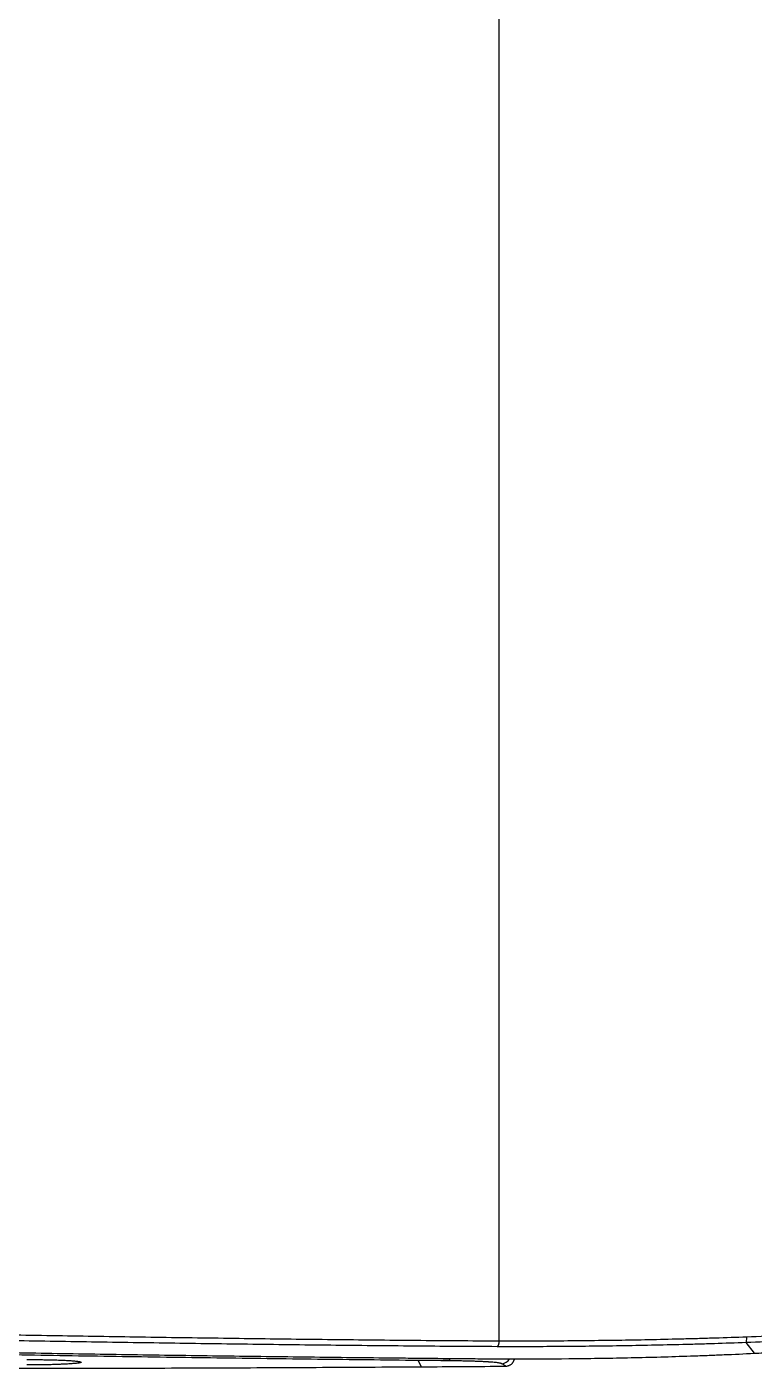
# Model space of a CAD drawing. Header units: millimetres. Extents: x -33000 to 294000, y 0 to 42408.
# Drawn here: x 181632.3 to 181755.7, y 15799.8 to 16027.4 of the extents above; entities that cross this region are included whole.
import ezdxf

# ---------------------------------------------------------------- set-up
doc = ezdxf.new("R2010")
doc.units = ezdxf.units.MM
doc.header["$LTSCALE"] = 50
doc.layers.add('arch', color=8, linetype='Continuous')

# ---------------------------------------------------------------- blocks, each defined once
blk = doc.blocks.new('A$C154C3404')
at = {"linetype": 'Continuous'}
for p, q in [((-352.48, 198.53), (-352.98, 199.6)), ((-408.12, 195.5), (-409.52, 197.31))]:
    blk.add_line(p, q, dxfattribs=at)
for centre, major_axis, ratio, start_param, end_param in [((-366.65, 197.58), (0.74, 1.3), 0.994967, 0.534249, 1.624058), ((-357.6, 197.08), (0.02, 1.5), 0.325966, 0.053503, 0.7703), ((-408.07, 194.5), (0.039, -0.999), 0.187894, 3.19007, 4.704965)]:
    blk.add_ellipse(centre, major_axis=major_axis, ratio=ratio, start_param=start_param, end_param=end_param, dxfattribs=at)
for points, knots in [([(-369.45, 198.25), (-372.71, 198.26), (-375.99, 198.24), (-382.59, 198.17), (-385.91, 198.11), (-392.59, 197.96), (-395.95, 197.86), (-400.17, 197.71), (-401.02, 197.68), (-402.71, 197.61), (-403.56, 197.58), (-406.11, 197.47), (-407.81, 197.4), (-409.52, 197.31)], [0, 0, 0, 0, 0.25, 0.25, 0.5, 0.5, 0.75, 0.75, 0.8125, 0.8125, 0.875, 0.875, 1, 1, 1, 1]), ([(-252.99, 196.56), (-262.7, 196.8), (-272.4, 196.99), (-286.96, 197.25), (-291.81, 197.33), (-301.51, 197.49), (-306.37, 197.56), (-316.07, 197.7), (-320.92, 197.76), (-330.63, 197.89), (-335.48, 197.94), (-342.76, 198.03), (-345.19, 198.05), (-348.83, 198.09), (-350.04, 198.1), (-352.46, 198.13), (-353.68, 198.14), (-357.32, 198.18), (-359.74, 198.2), (-363.38, 198.23), (-364.6, 198.24), (-367.02, 198.25), (-368.24, 198.25), (-369.45, 198.25)], [0, 0, 0, 0, 0.25, 0.25, 0.375, 0.375, 0.5, 0.5, 0.625, 0.625, 0.75, 0.75, 0.8125, 0.8125, 0.84375, 0.84375, 0.875, 0.875, 0.9375, 0.9375, 0.96875, 0.96875, 1, 1, 1, 1]), ([(-367.37, 199.48), (-367.47, 199.48), (-367.57, 199.47), (-367.69, 199.44), (-367.71, 199.44), (-367.76, 199.42), (-367.78, 199.42), (-367.85, 199.39), (-367.94, 199.36), (-368.03, 199.32), (-368.09, 199.28), (-368.11, 199.27), (-368.15, 199.24), (-368.17, 199.23), (-368.27, 199.16), (-368.35, 199.1), (-368.45, 199), (-368.48, 198.96), (-368.53, 198.9), (-368.54, 198.89), (-368.57, 198.85), (-368.59, 198.83), (-368.65, 198.73), (-368.7, 198.64), (-368.74, 198.53), (-368.75, 198.5), (-368.77, 198.46), (-368.78, 198.44), (-368.8, 198.37), (-368.81, 198.32), (-368.82, 198.26), (-368.82, 198.26), (-368.82, 198.25)], [0, 0, 0, 0, 0.14142, 0.14142, 0.176775, 0.176775, 0.21213, 0.21213, 0.28284, 0.35355, 0.35355, 0.388905, 0.388905, 0.424261, 0.424261, 0.565681, 0.565681, 0.636391, 0.636391, 0.671746, 0.671746, 0.707101, 0.707101, 0.848521, 0.848521, 0.883876, 0.883876, 0.919231, 0.919231, 0.989941, 0.989941, 1, 1, 1, 1]), ([(-367.37, 199.48), (-367.32, 199.45), (-367.26, 199.42), (-367.03, 199.28), (-366.85, 199.18), (-366.67, 199.08)], [0, 0, 0, 0, 0.241703, 0.241703, 1, 1, 1, 1]), ([(-366.67, 199.08), (-366.64, 199.06), (-366.6, 199.05), (-366.53, 199.03), (-366.48, 199.01), (-366.43, 199), (-366.4, 198.99), (-366.38, 198.99), (-366.29, 198.97), (-366.2, 198.96), (-366.01, 198.93), (-365.79, 198.9), (-365.4, 198.86), (-365.1, 198.83), (-364.86, 198.82), (-364.78, 198.81), (-364.65, 198.8), (-364.6, 198.8), (-364.52, 198.79), (-364.29, 198.78), (-363.86, 198.75), (-363.24, 198.72), (-362.56, 198.69), (-362.08, 198.67), (-361.77, 198.66), (-361.7, 198.66), (-361.58, 198.66), (-361.51, 198.66), (-361.32, 198.65), (-361.19, 198.65), (-360.79, 198.64), (-360.25, 198.62), (-359.41, 198.61), (-358.82, 198.6), (-358.23, 198.59), (-357.92, 198.58), (-357.61, 198.58)], [0, 0, 0, 0, 0.0625, 0.0625, 0.09375, 0.109375, 0.109375, 0.125, 0.125, 0.1875, 0.1875, 0.25, 0.3125, 0.375, 0.375, 0.40625, 0.40625, 0.421875, 0.421875, 0.4375, 0.5, 0.5625, 0.625, 0.6875, 0.6875, 0.703125, 0.703125, 0.71875, 0.71875, 0.75, 0.75, 0.8125, 0.875, 0.9375, 0.9375, 1, 1, 1, 1]), ([(-210.3, 199.12), (-216.24, 199.24), (-222.19, 199.35), (-234.07, 199.54), (-240.02, 199.62), (-248.94, 199.7), (-251.91, 199.73), (-257.85, 199.77), (-260.83, 199.79), (-269.74, 199.82), (-275.69, 199.83), (-287.58, 199.84), (-296.5, 199.84), (-305.41, 199.82), (-311.36, 199.8), (-314.33, 199.79), (-323.25, 199.76), (-329.2, 199.73), (-338.11, 199.68), (-341.09, 199.67), (-347.03, 199.63), (-350, 199.62), (-352.98, 199.6)], [0, 0, 0, 0, 0.125, 0.125, 0.25, 0.25, 0.3125, 0.3125, 0.375, 0.375, 0.5, 0.5, 0.625, 0.6875, 0.6875, 0.75, 0.75, 0.875, 0.875, 0.9375, 0.9375, 1, 1, 1, 1]), ([(-352.48, 198.53), (-349.63, 198.5), (-346.79, 198.46), (-341.09, 198.4), (-338.25, 198.37), (-329.7, 198.27), (-324.01, 198.2), (-312.62, 198.04), (-306.93, 197.96), (-295.54, 197.79), (-289.85, 197.69), (-281.31, 197.54), (-278.46, 197.49), (-272.77, 197.38), (-267.07, 197.27), (-261.38, 197.15), (-255.69, 197.02), (-252.84, 196.95), (-238.61, 196.58), (-227.23, 196.22), (-215.84, 195.81)], [0, 0, 0, 0, 0.0625, 0.0625, 0.125, 0.125, 0.25, 0.25, 0.375, 0.375, 0.5, 0.5, 0.5625, 0.5625, 0.625, 0.6875, 0.6875, 0.75, 0.75, 1, 1, 1, 1]), ([(-286.05, 198.37), (-286.06, 198.37), (-286.09, 198.37), (-286.14, 198.37), (-286.18, 198.37), (-286.23, 198.37), (-286.27, 198.37), (-286.32, 198.37), (-286.36, 198.37), (-286.41, 198.37), (-286.45, 198.37), (-286.5, 198.37), (-286.55, 198.37), (-286.59, 198.37), (-286.64, 198.37), (-286.68, 198.37), (-286.73, 198.37), (-286.77, 198.37), (-286.82, 198.37), (-286.86, 198.37), (-286.9, 198.37), (-286.95, 198.37), (-286.99, 198.37), (-287.04, 198.37), (-287.08, 198.37), (-287.13, 198.37), (-287.17, 198.37), (-287.22, 198.37), (-287.26, 198.37), (-287.31, 198.37), (-287.35, 198.38), (-287.4, 198.38), (-287.44, 198.38), (-287.49, 198.38), (-287.53, 198.38), (-287.58, 198.38), (-287.62, 198.38), (-287.66, 198.38), (-287.71, 198.38), (-287.75, 198.38), (-287.8, 198.38), (-287.98, 198.38), (-288.29, 198.38), (-288.72, 198.39), (-289.15, 198.4), (-289.57, 198.4), (-289.99, 198.41), (-290.39, 198.42), (-290.78, 198.43), (-291.2, 198.45), (-291.65, 198.46), (-292.12, 198.48), (-292.56, 198.5), (-292.97, 198.52), (-293.35, 198.55), (-293.7, 198.57), (-294.02, 198.6), (-294.3, 198.62), (-294.55, 198.65), (-294.77, 198.68), (-294.94, 198.71), (-295.08, 198.74), (-295.18, 198.77), (-295.23, 198.8), (-295.25, 198.83), (-295.24, 198.86), (-295.18, 198.89), (-295.08, 198.92), (-294.94, 198.95), (-294.77, 198.97), (-294.56, 199), (-294.31, 199.03), (-294.03, 199.06), (-293.71, 199.08), (-293.36, 199.11), (-292.98, 199.13), (-292.5, 199.16), (-291.9, 199.18), (-291.3, 199.21), (-290.79, 199.22), (-290.39, 199.24), (-289.99, 199.25), (-289.58, 199.26), (-289.16, 199.26), (-288.73, 199.27), (-288.29, 199.28), (-287.97, 199.28), (-287.76, 199.28), (-287.67, 199.28), (-287.57, 199.28), (-287.48, 199.28), (-287.38, 199.29), (-287.29, 199.29), (-287.19, 199.29), (-287.1, 199.29), (-287, 199.29), (-286.91, 199.29), (-286.81, 199.29), (-286.72, 199.29), (-286.62, 199.29), (-286.53, 199.29), (-286.43, 199.29), (-286.34, 199.29), (-286.24, 199.29), (-286.14, 199.29), (-286.08, 199.29), (-286.05, 199.29)], [0, 0, 0, 0, 0.001566, 0.003131, 0.004696, 0.006259, 0.007823, 0.009385, 0.010947, 0.012509, 0.01407, 0.015631, 0.017192, 0.018752, 0.020311, 0.021871, 0.02343, 0.024989, 0.026548, 0.028107, 0.029666, 0.031225, 0.032783, 0.034342, 0.035901, 0.03746, 0.039019, 0.040579, 0.042138, 0.043698, 0.045258, 0.046819, 0.04838, 0.049941, 0.051503, 0.053065, 0.054628, 0.056191, 0.057755, 0.05932, 0.060885, 0.062451, 0.078124, 0.09376, 0.109397, 0.125073, 0.140664, 0.156219, 0.171775, 0.18737, 0.208267, 0.229121, 0.250022, 0.270814, 0.291564, 0.312361, 0.333223, 0.354043, 0.374912, 0.395769, 0.416586, 0.437452, 0.458245, 0.478997, 0.499798, 0.520693, 0.541546, 0.562447, 0.583221, 0.603954, 0.624732, 0.645621, 0.666466, 0.687357, 0.708176, 0.72895, 0.749769, 0.780996, 0.81222, 0.827891, 0.843524, 0.859156, 0.874826, 0.890421, 0.905978, 0.921535, 0.937129, 0.940447, 0.943762, 0.947075, 0.950385, 0.953693, 0.956999, 0.960305, 0.963609, 0.966913, 0.970216, 0.97352, 0.976824, 0.98013, 0.983436, 0.986744, 0.990054, 0.993367, 0.996682, 1, 1, 1, 1]), ([(-409.52, 197.31), (-410.04, 197.29), (-410.55, 197.26), (-411.59, 197.21), (-412.11, 197.18), (-413.66, 197.1), (-414.69, 197.05), (-417.8, 196.87), (-419.87, 196.74), (-422.99, 196.53), (-424.02, 196.45), (-426.1, 196.29), (-427.13, 196.21), (-430.25, 195.95), (-432.32, 195.77), (-434.4, 195.57)], [0, 0, 0, 0, 0.0625, 0.0625, 0.125, 0.125, 0.25, 0.25, 0.5, 0.5, 0.625, 0.625, 0.75, 0.75, 1, 1, 1, 1]), ([(-408.12, 195.5), (-406.33, 195.57), (-404.54, 195.63), (-401.86, 195.71), (-400.97, 195.74), (-399.19, 195.79), (-398.3, 195.81), (-395.63, 195.88), (-393.86, 195.92), (-390.32, 196), (-388.56, 196.03), (-383.28, 196.11), (-379.77, 196.15), (-372.8, 196.2), (-369.33, 196.2), (-365.87, 196.19)], [0, 0, 0, 0, 0.125, 0.125, 0.1875, 0.1875, 0.25, 0.25, 0.375, 0.375, 0.5, 0.5, 0.75, 0.75, 1, 1, 1, 1]), ([(-366.19, 195.19), (-366.19, 195.25), (-366.18, 195.32), (-366.18, 195.44), (-366.17, 195.5), (-366.15, 195.62), (-366.14, 195.68), (-366.12, 195.78), (-366.11, 195.83), (-366.08, 195.92), (-366.06, 195.97), (-366.03, 196.04), (-366.01, 196.07), (-365.98, 196.13), (-365.96, 196.15), (-365.92, 196.18), (-365.89, 196.19), (-365.87, 196.19)], [0, 0, 0, 0, 0.125, 0.125, 0.25, 0.25, 0.375, 0.375, 0.5, 0.5, 0.625, 0.625, 0.75, 0.75, 0.875, 0.875, 1, 1, 1, 1]), ([(-365.87, 196.19), (-363.52, 196.18), (-361.17, 196.17), (-356.46, 196.14), (-354.11, 196.12), (-347.05, 196.05), (-342.34, 196.01), (-332.93, 195.91), (-328.22, 195.85), (-318.81, 195.73), (-314.1, 195.66), (-304.69, 195.52), (-299.98, 195.45), (-290.57, 195.3), (-285.87, 195.22), (-271.75, 194.97), (-262.34, 194.78), (-252.93, 194.55)], [0, 0, 0, 0, 0.0625, 0.0625, 0.125, 0.125, 0.25, 0.25, 0.375, 0.375, 0.5, 0.5, 0.625, 0.625, 0.75, 0.75, 1, 1, 1, 1]), ([(-460.29, 190.57), (-458.11, 190.91), (-455.94, 191.23), (-453.22, 191.6), (-452.67, 191.68), (-451.58, 191.83), (-449.95, 192.04), (-448.32, 192.25), (-442.87, 192.93), (-438.52, 193.4), (-433.07, 193.91), (-431.98, 194.01), (-430.35, 194.15), (-429.8, 194.2), (-428.72, 194.29), (-427.08, 194.42), (-425.45, 194.54), (-423.28, 194.7), (-422.19, 194.77), (-418.94, 194.98), (-416.77, 195.1), (-412.44, 195.32), (-410.28, 195.41), (-408.12, 195.5)], [0, 0, 0, 0, 0.125, 0.125, 0.15625, 0.15625, 0.1875, 0.25, 0.25, 0.5, 0.5, 0.5625, 0.5625, 0.59375, 0.59375, 0.625, 0.6875, 0.6875, 0.75, 0.75, 0.875, 0.875, 1, 1, 1, 1]), ([(-408.26, 194.5), (-410.41, 194.42), (-412.56, 194.32), (-416.87, 194.1), (-419.02, 193.98), (-422.26, 193.77), (-423.34, 193.7), (-425.5, 193.55), (-427.12, 193.42), (-428.75, 193.29), (-429.83, 193.2), (-430.37, 193.16), (-432, 193.02), (-433.08, 192.92), (-438.49, 192.41), (-442.83, 191.94), (-448.24, 191.26), (-449.87, 191.05), (-451.49, 190.84), (-452.58, 190.69), (-453.12, 190.62), (-455.83, 190.24), (-457.99, 189.92), (-460.15, 189.58)], [0, 0, 0, 0, 0.125, 0.125, 0.25, 0.25, 0.3125, 0.3125, 0.375, 0.40625, 0.40625, 0.4375, 0.4375, 0.5, 0.5, 0.75, 0.75, 0.8125, 0.84375, 0.84375, 0.875, 0.875, 1, 1, 1, 1]), ([(-366.19, 195.19), (-369.63, 195.2), (-373.08, 195.2), (-380.03, 195.15), (-383.52, 195.11), (-388.78, 195.03), (-390.54, 195), (-394.06, 194.92), (-395.82, 194.88), (-398.48, 194.81), (-399.36, 194.79), (-401.14, 194.74), (-402.03, 194.71), (-404.69, 194.63), (-406.47, 194.57), (-408.26, 194.5)], [0, 0, 0, 0, 0.25, 0.25, 0.5, 0.5, 0.625, 0.625, 0.75, 0.75, 0.8125, 0.8125, 0.875, 0.875, 1, 1, 1, 1]), ([(-253.26, 193.55), (-262.67, 193.79), (-272.08, 193.97), (-286.19, 194.22), (-290.9, 194.3), (-300.31, 194.45), (-305.01, 194.52), (-314.43, 194.66), (-323.84, 194.79), (-333.25, 194.91), (-342.66, 195.01), (-347.36, 195.06), (-354.42, 195.12), (-356.77, 195.14), (-361.48, 195.17), (-363.83, 195.18), (-366.19, 195.19)], [0, 0, 0, 0, 0.25, 0.25, 0.375, 0.375, 0.5, 0.5, 0.625, 0.75, 0.75, 0.875, 0.875, 0.9375, 0.9375, 1, 1, 1, 1])]:
    blk.add_open_spline(points, degree=3, knots=knots, dxfattribs=at)
for points in [[(-352.98, 199.6), (-357.78, 199.57), (-362.57, 199.55), (-367.37, 199.48)], [(-357.61, 198.58), (-355.9, 198.56), (-354.19, 198.54), (-352.48, 198.53)], [(-351.96, 198.45), (-352.62, 198.46), (-353.92, 198.47), (-355.81, 198.5), (-357.01, 198.49), (-357.6, 198.48)], [(-366.19, -195.19), (-366.19, -65.06), (-366.19, 65.06), (-366.19, 195.19)]]:
    blk.add_open_spline(points, degree=3, dxfattribs=at)

msp = doc.modelspace()

# ---------------------------------------------------------------- block references
at = {"layer": 'arch', "linetype": 'Continuous', "rotation": 180}
msp.add_blockref('A$C154C3404', (181346.21, 15999.6), dxfattribs=at)

doc.saveas('drawing.dxf')
